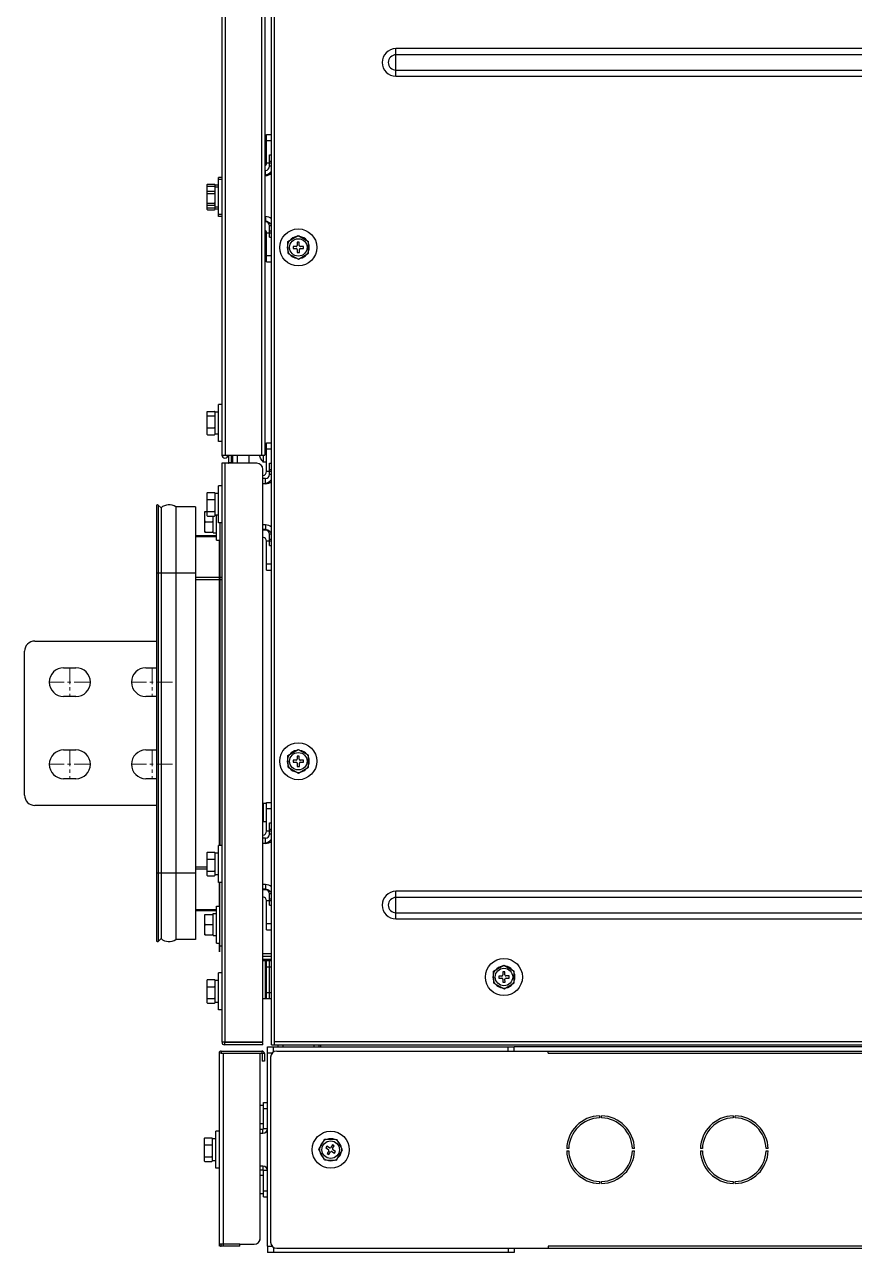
# Model space of a CAD drawing. Extents: x 59521 to 184406, y -1257 to 56672.
# Drawn here: x 79375 to 79779, y 18054 to 18652 of the extents above; entities that cross this region are included whole.
import ezdxf

# ---------------------------------------------------------------- set-up
doc = ezdxf.new("R2010")
doc.units = 0
doc.header["$MEASUREMENT"] = 0
doc.linetypes.add('CENTER', pattern=[50.8, 31.75, -6.35, 6.35, -6.35])
doc.layers.get('0').update_dxf_attribs({"linetype": 'CONTINUOUS'})
for name, color, linetype in [('2401-00238-M5_0', 7, 'CONTINUOUS'), ('2401-01144-S-M6-16HWM_0', 7, 'CONTINUOUS'), ('4209-B0008_0', 7, 'CONTINUOUS'), ('4212-KH001_041_0', 7, 'CONTINUOUS'), ('4212-KH010_041_0', 7, 'CONTINUOUS'), ('4212-L0877_0', 7, 'CONTINUOUS'), ('4215-12269_12_0', 7, 'CONTINUOUS'), ('4215-19365_1_0', 7, 'CONTINUOUS'), ('4215-19365_2_0', 7, 'CONTINUOUS'), ('4215-19366_0', 7, 'CONTINUOUS'), ('4215-19368_0', 7, 'CONTINUOUS'), ('4215-19371_3_0', 7, 'CONTINUOUS'), ('4215-19373_0', 7, 'CONTINUOUS'), ('4215-19391_1_0', 7, 'CONTINUOUS'), ('4215-19404_1_0', 7, 'CONTINUOUS'), ('4215-19404_3_0', 7, 'CONTINUOUS'), ('4215-19407_4_0', 7, 'CONTINUOUS'), ('4217-19514_0', 7, 'CONTINUOUS'), ('CORNER_FITTING-2_041_0', 7, 'CONTINUOUS')]:
    doc.layers.add(name, color=color, linetype=linetype)
doc.layers.add('3中心线', color=1, linetype='CENTER', lineweight=20)

# ---------------------------------------------------------------- blocks, each defined once
blk = doc.blocks.new('A$C2059127E')
at = {"layer": '2401-00238-M5_0', "color": 87, "linetype": 'Continuous'}
for p, q in [((371.75, 543.5), (371.05, 543.5)), ((371.75, 534.5), (371.05, 534.5)), ((371.75, 393.5), (371.05, 393.5)), ((369.3, 385.75), (369.24, 385.75)), ((370.24, 388), (370.24, 384.5)), ((371.75, 384.5), (370.24, 384.5)), ((371.75, 218.5), (370.24, 218.5)), ((370.24, 218.5), (370.24, 209.5)), ((371.75, 209.5), (370.24, 209.5)), ((370.25, 71.5), (368.75, 71.5)), ((370.25, 71.5), (368.75, 71.5)), ((370.25, 71.5), (368.75, 71.5)), ((370.25, 62.5), (368.75, 62.5)), ((370.25, 62.5), (368.75, 62.5)), ((370.25, 62.5), (368.75, 62.5)), ((370.25, 37.5), (368.75, 37.5)), ((370.25, 37.5), (368.75, 37.5)), ((370.25, 37.5), (368.75, 37.5)), ((370.25, 28.5), (368.75, 28.5)), ((370.25, 28.5), (368.75, 28.5)), ((370.25, 28.5), (368.75, 28.5))]:
    blk.add_line(p, q, dxfattribs=at)
for centre, radius, start, end in [((375.97, 390.24), 8.04, 212.16903, 213.93543), ((376.15, 390.4), 8.33, 213.91283, 214.14476), ((376.19, 390.38), 8.3, 213.70615, 213.92514), ((379.36, 210.05), 12.43, 137.16949, 138.5072), ((379.36, 217.95), 12.43, 221.4928, 222.83051)]:
    blk.add_arc(centre, radius, start, end, dxfattribs=at)
blk.add_open_spline([(369.16, 385.96), (368.77, 386.58), (368.47, 387.28), (368.34, 388)], degree=3, dxfattribs=at)
blk.add_open_spline([(369.26, 385.72), (369.33, 385.62), (369.63, 385.19), (369.97, 384.79), (370.24, 384.5)], degree=3, knots=[0, 0, 0, 0, 0.23668, 1, 1, 1, 1], dxfattribs=at)
at = {"layer": '2401-01144-S-M6-16HWM_0', "color": 87, "linetype": 'Continuous'}
for p, q in [((348.45, 505), (348.45, 523)), ((350.05, 523), (348.45, 523)), ((350.05, 522), (348.45, 522)), ((348.45, 504), (348.45, 522)), ((342.85, 508.53), (342.85, 519.47)), ((342.85, 507.53), (342.85, 518.47)), ((343.15, 519.74), (346.55, 519.74)), ((343.15, 518.74), (346.55, 518.74)), ((343.15, 516.31), (346.55, 516.31)), ((343.15, 515.31), (346.55, 515.31)), ((346.85, 508.53), (346.85, 519.47)), ((348.45, 519.35), (346.85, 519.35)), ((346.85, 507.53), (346.85, 518.47)), ((348.45, 518.35), (346.85, 518.35)), ((343.15, 510.57), (346.55, 510.57)), ((343.15, 509.57), (346.55, 509.57)), ((343.15, 508.26), (346.55, 508.26)), ((348.45, 508.65), (346.85, 508.65)), ((343.15, 507.26), (346.55, 507.26)), ((348.45, 507.65), (346.85, 507.65)), ((350.05, 505), (348.45, 505)), ((350.05, 504), (348.45, 504)), ((382.22, 491.84), (387.2, 494.77)), ((382.22, 491.84), (387.2, 494.77)), ((382.28, 486.07), (382.22, 491.84)), ((382.28, 486.07), (382.22, 491.84)), ((387.73, 491.5), (386.73, 491.5)), ((386.73, 491.5), (386.74, 490)), ((387.73, 491.5), (386.73, 491.5)), ((386.73, 491.5), (386.74, 490)), ((387.2, 494.77), (392.22, 491.93)), ((387.2, 494.77), (392.22, 491.93)), ((387.74, 490), (387.73, 491.5)), ((387.74, 490), (387.73, 491.5)), ((392.28, 486.16), (392.22, 491.93)), ((392.28, 486.16), (392.22, 491.93)), ((382.28, 486.07), (387.3, 483.23)), ((382.28, 486.07), (387.3, 483.23)), ((386.25, 489.49), (384.75, 489.48)), ((386.25, 489.49), (384.75, 489.48)), ((384.75, 489.48), (384.75, 488.48)), ((384.75, 489.48), (384.75, 488.48)), ((384.75, 488.48), (386.25, 488.49)), ((384.75, 488.48), (386.25, 488.49)), ((386.76, 488), (386.77, 486.5)), ((386.76, 488), (386.77, 486.5)), ((386.77, 486.5), (387.77, 486.5)), ((386.77, 486.5), (387.77, 486.5)), ((387.3, 483.23), (392.28, 486.16)), ((387.3, 483.23), (392.28, 486.16)), ((387.77, 486.5), (387.76, 488)), ((387.77, 486.5), (387.76, 488)), ((389.75, 489.52), (388.25, 489.51)), ((389.75, 489.52), (388.25, 489.51)), ((388.25, 488.51), (389.75, 488.52)), ((388.25, 488.51), (389.75, 488.52)), ((389.75, 488.52), (389.75, 489.52)), ((389.75, 488.52), (389.75, 489.52)), ((350.05, 412.5), (348.45, 412.5)), ((348.45, 394.5), (348.45, 412.5)), ((350.05, 412.5), (348.45, 412.5)), ((348.45, 394.5), (348.45, 412.5)), ((342.85, 398.03), (342.85, 408.97)), ((342.85, 398.03), (342.85, 408.97)), ((343.15, 409.23), (346.55, 409.23)), ((343.15, 409.23), (346.55, 409.23)), ((343.15, 406.99), (346.55, 406.99)), ((343.15, 406.99), (346.55, 406.99)), ((346.85, 398.03), (346.85, 408.97)), ((346.85, 398.03), (346.85, 408.97)), ((348.45, 408.85), (346.85, 408.85)), ((348.45, 408.85), (346.85, 408.85)), ((343.15, 401.26), (346.55, 401.26)), ((343.15, 401.26), (346.55, 401.26)), ((343.15, 397.77), (346.55, 397.77)), ((343.15, 397.77), (346.55, 397.77)), ((348.45, 398.15), (346.85, 398.15)), ((348.45, 398.15), (346.85, 398.15)), ((350.05, 394.5), (348.45, 394.5)), ((350.05, 394.5), (348.45, 394.5)), ((350.05, 373), (348.45, 373)), ((348.45, 355), (348.45, 373)), ((342.85, 358.53), (342.85, 369.47)), ((343.15, 369.74), (346.55, 369.74)), ((343.15, 366.31), (346.55, 366.31)), ((346.85, 358.53), (346.85, 369.47)), ((348.45, 369.35), (346.85, 369.35)), ((341.85, 360.5), (342.85, 360.5)), ((341.85, 350.5), (341.85, 360.5)), ((343.15, 360.57), (346.55, 360.57)), ((348.45, 358.65), (346.85, 358.65)), ((347.45, 346.5), (347.45, 358.65)), ((342.15, 355.5), (345.55, 355.5)), ((343.15, 358.26), (346.55, 358.26)), ((345.85, 350.15), (345.85, 358.26)), ((350.05, 355), (348.45, 355)), ((341.85, 350.5), (345.85, 350.5)), ((345.85, 350.15), (347.45, 350.15)), ((347.45, 346.5), (349.05, 346.5)), ((382.22, 241.84), (387.2, 244.77)), ((382.22, 241.84), (387.2, 244.77)), ((382.28, 236.07), (382.22, 241.84)), ((382.28, 236.07), (382.22, 241.84)), ((386.25, 239.49), (384.75, 239.48)), ((386.25, 239.49), (384.75, 239.48)), ((384.75, 239.48), (384.75, 238.48)), ((384.75, 239.48), (384.75, 238.48)), ((387.73, 241.5), (386.73, 241.5)), ((386.73, 241.5), (386.74, 240)), ((387.73, 241.5), (386.73, 241.5)), ((386.73, 241.5), (386.74, 240)), ((387.2, 244.77), (392.22, 241.93)), ((387.2, 244.77), (392.22, 241.93)), ((387.74, 240), (387.73, 241.5)), ((387.74, 240), (387.73, 241.5)), ((389.75, 239.52), (388.25, 239.51)), ((389.75, 239.52), (388.25, 239.51)), ((389.75, 238.52), (389.75, 239.52)), ((389.75, 238.52), (389.75, 239.52)), ((392.28, 236.16), (392.22, 241.93)), ((392.28, 236.16), (392.22, 241.93)), ((382.28, 236.07), (387.3, 233.23)), ((382.28, 236.07), (387.3, 233.23)), ((384.75, 238.48), (386.25, 238.49)), ((384.75, 238.48), (386.25, 238.49)), ((386.76, 238), (386.77, 236.5)), ((386.76, 238), (386.77, 236.5)), ((386.77, 236.5), (387.77, 236.5)), ((386.77, 236.5), (387.77, 236.5)), ((387.3, 233.23), (392.28, 236.16)), ((387.3, 233.23), (392.28, 236.16)), ((387.77, 236.5), (387.76, 238)), ((387.77, 236.5), (387.76, 238)), ((388.25, 238.51), (389.75, 238.52)), ((388.25, 238.51), (389.75, 238.52)), ((350.05, 198), (348.45, 198)), ((348.45, 180), (348.45, 198)), ((342.85, 183.53), (342.85, 194.47)), ((343.15, 194.74), (346.55, 194.74)), ((343.15, 191.31), (346.55, 191.31)), ((346.85, 183.53), (346.85, 194.47)), ((348.45, 194.35), (346.85, 194.35)), ((343.15, 185.57), (346.55, 185.57)), ((343.15, 183.26), (346.55, 183.26)), ((348.45, 183.65), (346.85, 183.65)), ((350.05, 180), (348.45, 180)), ((347.45, 168.5), (349.05, 168.5)), ((347.45, 150.5), (347.45, 168.5)), ((341.85, 164.5), (345.85, 164.5)), ((341.85, 154.5), (341.85, 164.5)), ((345.85, 164.85), (347.45, 164.85)), ((345.85, 154.15), (345.85, 164.85)), ((342.15, 159.5), (345.55, 159.5)), ((341.85, 154.5), (345.85, 154.5)), ((345.85, 154.15), (347.45, 154.15)), ((347.45, 150.5), (349.05, 150.5)), ((482.22, 136.84), (487.2, 139.77)), ((482.22, 136.84), (487.2, 139.77)), ((487.2, 139.77), (492.22, 136.93)), ((487.2, 139.77), (492.22, 136.93)), ((342.85, 121.53), (342.85, 132.47)), ((342.85, 121.53), (342.85, 132.47)), ((343.15, 132.74), (346.55, 132.74)), ((343.15, 132.74), (346.55, 132.74)), ((346.85, 121.53), (346.85, 132.47)), ((346.85, 121.53), (346.85, 132.47)), ((348.45, 132.35), (346.85, 132.35)), ((348.45, 132.35), (346.85, 132.35)), ((350.05, 136), (348.45, 136)), ((348.45, 118), (348.45, 136)), ((350.05, 136), (348.45, 136)), ((348.45, 118), (348.45, 136)), ((482.28, 131.07), (482.22, 136.84)), ((482.28, 131.07), (482.22, 136.84)), ((486.25, 134.49), (484.75, 134.48)), ((486.25, 134.49), (484.75, 134.48)), ((484.75, 134.48), (484.75, 133.48)), ((484.75, 134.48), (484.75, 133.48)), ((484.75, 133.48), (486.25, 133.49)), ((484.75, 133.48), (486.25, 133.49)), ((487.73, 136.5), (486.73, 136.5)), ((486.73, 136.5), (486.74, 135)), ((487.73, 136.5), (486.73, 136.5)), ((486.73, 136.5), (486.74, 135)), ((486.76, 133), (486.77, 131.5)), ((486.76, 133), (486.77, 131.5)), ((486.77, 131.5), (487.77, 131.5)), ((486.77, 131.5), (487.77, 131.5)), ((487.74, 135), (487.73, 136.5)), ((487.74, 135), (487.73, 136.5)), ((487.77, 131.5), (487.76, 133)), ((487.77, 131.5), (487.76, 133)), ((489.75, 134.52), (488.25, 134.51)), ((489.75, 134.52), (488.25, 134.51)), ((488.25, 133.51), (489.75, 133.52)), ((488.25, 133.51), (489.75, 133.52)), ((489.75, 133.52), (489.75, 134.52)), ((489.75, 133.52), (489.75, 134.52)), ((492.28, 131.16), (492.22, 136.93)), ((492.28, 131.16), (492.22, 136.93)), ((343.15, 129.31), (346.55, 129.31)), ((343.15, 129.31), (346.55, 129.31)), ((482.28, 131.07), (487.3, 128.23)), ((482.28, 131.07), (487.3, 128.23)), ((487.3, 128.23), (492.28, 131.16)), ((487.3, 128.23), (492.28, 131.16)), ((343.15, 123.57), (346.55, 123.57)), ((343.15, 123.57), (346.55, 123.57)), ((343.15, 121.26), (346.55, 121.26)), ((343.15, 121.26), (346.55, 121.26)), ((348.45, 121.65), (346.85, 121.65)), ((348.45, 121.65), (346.85, 121.65)), ((350.05, 118), (348.45, 118)), ((350.05, 118), (348.45, 118)), ((341.55, 44.53), (341.55, 55.47)), ((341.55, 44.53), (341.55, 55.47)), ((341.85, 55.74), (345.25, 55.74)), ((341.85, 55.74), (345.25, 55.74)), ((345.55, 44.53), (345.55, 55.47)), ((345.55, 44.53), (345.55, 55.47)), ((347.15, 55.35), (345.55, 55.35)), ((347.15, 55.35), (345.55, 55.35)), ((348.75, 59), (347.15, 59)), ((347.15, 41), (347.15, 59)), ((348.75, 59), (347.15, 59)), ((347.15, 41), (347.15, 59)), ((397.23, 50.1), (400.2, 55.05)), ((397.23, 50.1), (400.2, 55.05)), ((400.2, 55.05), (405.98, 54.95)), ((400.2, 55.05), (405.98, 54.95)), ((408.77, 49.9), (405.98, 54.95)), ((408.77, 49.9), (405.98, 54.95)), ((341.85, 52.31), (345.25, 52.31)), ((341.85, 52.31), (345.25, 52.31)), ((400.02, 45.05), (397.23, 50.1)), ((400.02, 45.05), (397.23, 50.1)), ((401.12, 51.72), (400.6, 50.86)), ((401.12, 51.72), (400.6, 50.86)), ((400.6, 50.86), (401.89, 50.09)), ((400.6, 50.86), (401.89, 50.09)), ((402.4, 50.94), (401.12, 51.72)), ((402.4, 50.94), (401.12, 51.72)), ((402.06, 49.4), (401.28, 48.12)), ((402.06, 49.4), (401.28, 48.12)), ((401.28, 48.12), (402.14, 47.6)), ((401.28, 48.12), (402.14, 47.6)), ((402.14, 47.6), (402.91, 48.89)), ((402.14, 47.6), (402.91, 48.89)), ((403.86, 52.4), (403.09, 51.11)), ((403.86, 52.4), (403.09, 51.11)), ((403.6, 49.06), (404.88, 48.28)), ((403.6, 49.06), (404.88, 48.28)), ((404.72, 51.88), (403.86, 52.4)), ((404.72, 51.88), (403.86, 52.4)), ((403.94, 50.6), (404.72, 51.88)), ((403.94, 50.6), (404.72, 51.88)), ((405.4, 49.14), (404.11, 49.91)), ((405.4, 49.14), (404.11, 49.91)), ((404.88, 48.28), (405.4, 49.14)), ((404.88, 48.28), (405.4, 49.14)), ((405.8, 44.95), (408.77, 49.9)), ((405.8, 44.95), (408.77, 49.9)), ((341.85, 46.57), (345.25, 46.57)), ((341.85, 46.57), (345.25, 46.57)), ((341.85, 44.26), (345.25, 44.26)), ((341.85, 44.26), (345.25, 44.26)), ((347.15, 44.65), (345.55, 44.65)), ((347.15, 44.65), (345.55, 44.65)), ((400.02, 45.05), (405.8, 44.95)), ((400.02, 45.05), (405.8, 44.95)), ((348.75, 41), (347.15, 41)), ((348.75, 41), (347.15, 41))]:
    blk.add_line(p, q, dxfattribs=at)
for centre, radius in [((387.25, 489), 9), ((387.25, 489), 9), ((387.25, 489), 4.25), ((387.25, 489), 4.25), ((387.25, 239), 9), ((387.25, 239), 9), ((387.25, 239), 4.25), ((387.25, 239), 4.25), ((487.25, 134), 9), ((487.25, 134), 9), ((487.25, 134), 4.25), ((487.25, 134), 4.25), ((403, 50), 9), ((403, 50), 9), ((403, 50), 4.25), ((403, 50), 4.25)]:
    blk.add_circle(centre, radius, dxfattribs=at)
for centre, radius, start, end in [((387.25, 489), 5.35, 159.66914, 201.34853), ((387.25, 489), 5.35, 159.66914, 201.34853), ((387.25, 489), 5.47, 144.51639, 156.50129), ((387.25, 489), 5.47, 144.51639, 156.50129), ((387.25, 489), 5.35, 99.66914, 141.34853), ((387.25, 489), 5.35, 99.66914, 141.34853), ((386.24, 489.99), 0.5, 270.50884, 0.50884), ((386.24, 489.99), 0.5, 270.50884, 0.50884), ((387.25, 489), 5.47, 84.51639, 96.50129), ((387.25, 489), 5.47, 84.51639, 96.50129), ((388.24, 490.01), 0.5, 180.50884, 270.50884), ((388.24, 490.01), 0.5, 180.50884, 270.50884), ((387.25, 489), 5.35, 39.66914, 81.34853), ((387.25, 489), 5.35, 39.66914, 81.34853), ((387.25, 489), 5.47, 24.51639, 36.50129), ((387.25, 489), 5.47, 24.51639, 36.50129), ((387.25, 489), 5.35, 339.66914, 21.34853), ((387.25, 489), 5.35, 339.66914, 21.34853), ((387.25, 489), 5.47, 204.51639, 216.50129), ((387.25, 489), 5.47, 204.51639, 216.50129), ((387.25, 489), 5.35, 219.66914, 261.34853), ((387.25, 489), 5.35, 219.66914, 261.34853), ((386.26, 487.99), 0.5, 0.50884, 90.50884), ((386.26, 487.99), 0.5, 0.50884, 90.50884), ((388.26, 488.01), 0.5, 90.50884, 180.50884), ((388.26, 488.01), 0.5, 90.50884, 180.50884), ((387.25, 489), 5.35, 279.66914, 321.34853), ((387.25, 489), 5.35, 279.66914, 321.34853), ((387.25, 489), 5.47, 324.51639, 336.50129), ((387.25, 489), 5.47, 324.51639, 336.50129), ((387.25, 489), 5.47, 264.51639, 276.50129), ((387.25, 489), 5.47, 264.51639, 276.50129), ((387.25, 239), 5.35, 159.66914, 201.34853), ((387.25, 239), 5.35, 159.66914, 201.34853), ((387.25, 239), 5.47, 144.51639, 156.50129), ((387.25, 239), 5.47, 144.51639, 156.50129), ((387.25, 239), 5.35, 99.66914, 141.34853), ((387.25, 239), 5.35, 99.66914, 141.34853), ((386.24, 239.99), 0.5, 270.50884, 0.50884), ((386.24, 239.99), 0.5, 270.50884, 0.50884), ((387.25, 239), 5.47, 84.51639, 96.50129), ((387.25, 239), 5.47, 84.51639, 96.50129), ((388.24, 240.01), 0.5, 180.50884, 270.50884), ((388.24, 240.01), 0.5, 180.50884, 270.50884), ((387.25, 239), 5.35, 39.66914, 81.34853), ((387.25, 239), 5.35, 39.66914, 81.34853), ((387.25, 239), 5.47, 24.51639, 36.50129), ((387.25, 239), 5.47, 24.51639, 36.50129), ((387.25, 239), 5.35, 339.66914, 21.34853), ((387.25, 239), 5.35, 339.66914, 21.34853), ((387.25, 239), 5.47, 204.51639, 216.50129), ((387.25, 239), 5.47, 204.51639, 216.50129), ((387.25, 239), 5.35, 219.66914, 261.34853), ((387.25, 239), 5.35, 219.66914, 261.34853), ((386.26, 237.99), 0.5, 0.50884, 90.50884), ((386.26, 237.99), 0.5, 0.50884, 90.50884), ((387.25, 239), 5.47, 264.51639, 276.50129), ((387.25, 239), 5.47, 264.51639, 276.50129), ((388.26, 238.01), 0.5, 90.50884, 180.50884), ((388.26, 238.01), 0.5, 90.50884, 180.50884), ((387.25, 239), 5.35, 279.66914, 321.34853), ((387.25, 239), 5.35, 279.66914, 321.34853), ((387.25, 239), 5.47, 324.51639, 336.50129), ((387.25, 239), 5.47, 324.51639, 336.50129), ((487.25, 134), 5.35, 99.66914, 141.34853), ((487.25, 134), 5.35, 99.66914, 141.34853), ((487.25, 134), 5.47, 84.51639, 96.50129), ((487.25, 134), 5.47, 84.51639, 96.50129), ((487.25, 134), 5.35, 39.66914, 81.34853), ((487.25, 134), 5.35, 39.66914, 81.34853), ((487.25, 134), 5.35, 159.66914, 201.34853), ((487.25, 134), 5.35, 159.66914, 201.34853), ((487.25, 134), 5.47, 144.51639, 156.50129), ((487.25, 134), 5.47, 144.51639, 156.50129), ((487.25, 134), 5.47, 204.51639, 216.50129), ((487.25, 134), 5.47, 204.51639, 216.50129), ((486.24, 134.99), 0.5, 270.50884, 0.50884), ((486.24, 134.99), 0.5, 270.50884, 0.50884), ((486.26, 132.99), 0.5, 0.50884, 90.50884), ((486.26, 132.99), 0.5, 0.50884, 90.50884), ((488.24, 135.01), 0.5, 180.50884, 270.50884), ((488.24, 135.01), 0.5, 180.50884, 270.50884), ((488.26, 133.01), 0.5, 90.50884, 180.50884), ((488.26, 133.01), 0.5, 90.50884, 180.50884), ((487.25, 134), 5.47, 24.51639, 36.50129), ((487.25, 134), 5.47, 24.51639, 36.50129), ((487.25, 134), 5.47, 324.51639, 336.50129), ((487.25, 134), 5.47, 324.51639, 336.50129), ((487.25, 134), 5.35, 339.66914, 21.34853), ((487.25, 134), 5.35, 339.66914, 21.34853), ((487.25, 134), 5.35, 219.66914, 261.34853), ((487.25, 134), 5.35, 219.66914, 261.34853), ((487.25, 134), 5.47, 264.51639, 276.50129), ((487.25, 134), 5.47, 264.51639, 276.50129), ((487.25, 134), 5.35, 279.66914, 321.34853), ((487.25, 134), 5.35, 279.66914, 321.34853), ((403, 50), 5.35, 128.14227, 169.82165), ((403, 50), 5.35, 128.14227, 169.82165), ((403, 50), 5.47, 112.98951, 124.97441), ((403, 50), 5.47, 112.98951, 124.97441), ((403, 50), 5.35, 68.14227, 109.82165), ((403, 50), 5.35, 68.14227, 109.82165), ((403, 50), 5.47, 52.98951, 64.97441), ((403, 50), 5.47, 52.98951, 64.97441), ((403, 50), 5.35, 8.14227, 49.82165), ((403, 50), 5.35, 8.14227, 49.82165), ((403, 50), 5.47, 172.98951, 184.97441), ((403, 50), 5.47, 172.98951, 184.97441), ((403, 50), 5.35, 188.14227, 229.82165), ((403, 50), 5.35, 188.14227, 229.82165), ((401.63, 49.66), 0.5, 328.98196, 58.98196), ((401.63, 49.66), 0.5, 328.98196, 58.98196), ((402.66, 51.37), 0.5, 238.98196, 328.98196), ((402.66, 51.37), 0.5, 238.98196, 328.98196), ((403.34, 48.63), 0.5, 58.98196, 148.98196), ((403.34, 48.63), 0.5, 58.98196, 148.98196), ((404.37, 50.34), 0.5, 148.98196, 238.98196), ((404.37, 50.34), 0.5, 148.98196, 238.98196), ((403, 50), 5.35, 308.14227, 349.82165), ((403, 50), 5.35, 308.14227, 349.82165), ((403, 50), 5.47, 352.98951, 4.97441), ((403, 50), 5.47, 352.98951, 4.97441), ((403, 50), 5.47, 232.98951, 244.97441), ((403, 50), 5.47, 232.98951, 244.97441), ((403, 50), 5.35, 248.14227, 289.82165), ((403, 50), 5.35, 248.14227, 289.82165), ((403, 50), 5.47, 292.98951, 304.97441), ((403, 50), 5.47, 292.98951, 304.97441)]:
    blk.add_arc(centre, radius, start, end, dxfattribs=at)
for points in [[(343.15, 519.74), (343.05, 519.65), (342.94, 519.57), (342.85, 519.47)], [(342.85, 519.35), (342.94, 519.48), (343.04, 519.61), (343.15, 519.74)], [(343.15, 518.74), (343.05, 518.65), (342.94, 518.57), (342.85, 518.47)], [(342.85, 518.35), (342.94, 518.48), (343.04, 518.61), (343.15, 518.74)], [(343.15, 516.31), (343.04, 516.44), (342.94, 516.57), (342.85, 516.7)], [(342.85, 515.65), (342.94, 515.88), (343.04, 516.1), (343.15, 516.31)], [(343.15, 515.31), (343.04, 515.44), (342.94, 515.57), (342.85, 515.7)], [(342.85, 514.65), (342.94, 514.88), (343.04, 515.1), (343.15, 515.31)], [(346.55, 519.74), (346.65, 519.65), (346.75, 519.57), (346.85, 519.47)], [(346.85, 519.35), (346.76, 519.48), (346.66, 519.61), (346.55, 519.74)], [(346.55, 518.74), (346.65, 518.65), (346.75, 518.57), (346.85, 518.47)], [(346.85, 518.35), (346.76, 518.48), (346.66, 518.61), (346.55, 518.74)], [(346.55, 516.31), (346.66, 516.44), (346.76, 516.57), (346.85, 516.7)], [(346.85, 515.65), (346.76, 515.88), (346.66, 516.1), (346.55, 516.31)], [(346.55, 515.31), (346.66, 515.44), (346.76, 515.57), (346.85, 515.7)], [(346.85, 514.65), (346.76, 514.88), (346.66, 515.1), (346.55, 515.31)], [(343.15, 510.57), (343.04, 510.79), (342.94, 511.01), (342.85, 511.23)], [(342.85, 510.31), (342.94, 510.4), (343.05, 510.49), (343.15, 510.57)], [(343.15, 509.57), (343.04, 509.79), (342.94, 510.01), (342.85, 510.23)], [(342.85, 509.31), (342.94, 509.4), (343.05, 509.49), (343.15, 509.57)], [(343.15, 508.26), (343.05, 508.35), (342.94, 508.43), (342.85, 508.53)], [(346.55, 510.57), (346.66, 510.79), (346.76, 511.01), (346.85, 511.23)], [(346.85, 510.31), (346.75, 510.4), (346.65, 510.49), (346.55, 510.57)], [(346.55, 509.57), (346.66, 509.79), (346.76, 510.01), (346.85, 510.23)], [(346.85, 509.31), (346.75, 509.4), (346.65, 509.49), (346.55, 509.57)], [(346.55, 508.26), (346.65, 508.35), (346.75, 508.43), (346.85, 508.53)], [(343.15, 507.26), (343.05, 507.35), (342.94, 507.43), (342.85, 507.53)], [(346.55, 507.26), (346.65, 507.35), (346.75, 507.43), (346.85, 507.53)], [(342.85, 408.97), (342.95, 409.06), (343.05, 409.15), (343.15, 409.23)], [(342.85, 408.97), (342.95, 409.06), (343.05, 409.15), (343.15, 409.23)], [(343.15, 406.99), (343.05, 407.07), (342.95, 407.16), (342.85, 407.25)], [(343.15, 406.99), (343.05, 407.07), (342.95, 407.16), (342.85, 407.25)], [(342.85, 406.34), (342.94, 406.56), (343.04, 406.78), (343.15, 406.99)], [(342.85, 406.34), (342.94, 406.56), (343.04, 406.78), (343.15, 406.99)], [(346.85, 408.97), (346.75, 409.06), (346.65, 409.15), (346.55, 409.23)], [(346.85, 408.97), (346.75, 409.06), (346.65, 409.15), (346.55, 409.23)], [(346.55, 406.99), (346.65, 407.07), (346.75, 407.16), (346.85, 407.25)], [(346.55, 406.99), (346.65, 407.07), (346.75, 407.16), (346.85, 407.25)], [(346.85, 406.34), (346.76, 406.56), (346.66, 406.78), (346.55, 406.99)], [(346.85, 406.34), (346.76, 406.56), (346.66, 406.78), (346.55, 406.99)], [(343.15, 401.26), (343.04, 401.48), (342.94, 401.7), (342.85, 401.92)], [(343.15, 401.26), (343.04, 401.48), (342.94, 401.7), (342.85, 401.92)], [(342.85, 400.87), (342.94, 401), (343.04, 401.14), (343.15, 401.26)], [(342.85, 400.87), (342.94, 401), (343.04, 401.14), (343.15, 401.26)], [(346.55, 401.26), (346.66, 401.48), (346.76, 401.7), (346.85, 401.92)], [(346.55, 401.26), (346.66, 401.48), (346.76, 401.7), (346.85, 401.92)], [(346.85, 400.87), (346.76, 401), (346.66, 401.14), (346.55, 401.26)], [(346.85, 400.87), (346.76, 401), (346.66, 401.14), (346.55, 401.26)], [(343.15, 397.77), (343.04, 397.9), (342.94, 398.03), (342.85, 398.17)], [(343.15, 397.77), (343.04, 397.9), (342.94, 398.03), (342.85, 398.17)], [(342.85, 398.03), (342.95, 397.94), (343.05, 397.85), (343.15, 397.77)], [(342.85, 398.03), (342.95, 397.94), (343.05, 397.85), (343.15, 397.77)], [(346.55, 397.77), (346.66, 397.9), (346.76, 398.03), (346.85, 398.17)], [(346.55, 397.77), (346.66, 397.9), (346.76, 398.03), (346.85, 398.17)], [(346.85, 398.03), (346.75, 397.94), (346.65, 397.85), (346.55, 397.77)], [(346.85, 398.03), (346.75, 397.94), (346.65, 397.85), (346.55, 397.77)], [(343.15, 369.74), (343.05, 369.65), (342.94, 369.57), (342.85, 369.47)], [(342.85, 369.35), (342.94, 369.48), (343.04, 369.61), (343.15, 369.74)], [(343.15, 366.31), (343.04, 366.44), (342.94, 366.57), (342.85, 366.7)], [(342.85, 365.65), (342.94, 365.88), (343.04, 366.1), (343.15, 366.31)], [(346.55, 369.74), (346.65, 369.65), (346.75, 369.57), (346.85, 369.47)], [(346.85, 369.35), (346.76, 369.48), (346.66, 369.61), (346.55, 369.74)], [(346.55, 366.31), (346.66, 366.44), (346.76, 366.57), (346.85, 366.7)], [(346.85, 365.65), (346.76, 365.88), (346.66, 366.1), (346.55, 366.31)], [(341.85, 359.93), (341.94, 360.12), (342.04, 360.31), (342.15, 360.5)], [(343.15, 360.57), (343.04, 360.79), (342.94, 361.01), (342.85, 361.23)], [(342.85, 360.31), (342.94, 360.4), (343.05, 360.49), (343.15, 360.57)], [(343.15, 358.26), (343.05, 358.35), (342.94, 358.43), (342.85, 358.53)], [(346.55, 360.57), (346.66, 360.79), (346.76, 361.01), (346.85, 361.23)], [(346.85, 360.31), (346.75, 360.4), (346.65, 360.49), (346.55, 360.57)], [(346.55, 358.26), (346.65, 358.35), (346.75, 358.43), (346.85, 358.53)], [(342.15, 355.5), (342.04, 355.69), (341.94, 355.88), (341.85, 356.07)], [(341.85, 354.93), (341.94, 355.12), (342.04, 355.31), (342.15, 355.5)], [(345.55, 355.5), (345.66, 355.69), (345.76, 355.88), (345.85, 356.07)], [(345.85, 354.93), (345.76, 355.12), (345.66, 355.31), (345.55, 355.5)], [(342.15, 350.5), (342.04, 350.69), (341.94, 350.88), (341.85, 351.07)], [(345.55, 350.5), (345.66, 350.69), (345.76, 350.88), (345.85, 351.07)], [(343.15, 194.74), (343.05, 194.65), (342.94, 194.57), (342.85, 194.47)], [(342.85, 194.35), (342.94, 194.48), (343.04, 194.61), (343.15, 194.74)], [(343.15, 191.31), (343.04, 191.44), (342.94, 191.57), (342.85, 191.7)], [(342.85, 190.65), (342.94, 190.88), (343.04, 191.1), (343.15, 191.31)], [(346.55, 194.74), (346.65, 194.65), (346.75, 194.57), (346.85, 194.47)], [(346.85, 194.35), (346.76, 194.48), (346.66, 194.61), (346.55, 194.74)], [(346.55, 191.31), (346.66, 191.44), (346.76, 191.57), (346.85, 191.7)], [(346.85, 190.65), (346.76, 190.88), (346.66, 191.1), (346.55, 191.31)], [(343.15, 185.57), (343.04, 185.79), (342.94, 186.01), (342.85, 186.23)], [(342.85, 185.31), (342.94, 185.4), (343.05, 185.49), (343.15, 185.57)], [(346.55, 185.57), (346.66, 185.79), (346.76, 186.01), (346.85, 186.23)], [(346.85, 185.31), (346.75, 185.4), (346.65, 185.49), (346.55, 185.57)], [(343.15, 183.26), (343.05, 183.35), (342.94, 183.43), (342.85, 183.53)], [(346.55, 183.26), (346.65, 183.35), (346.75, 183.43), (346.85, 183.53)], [(341.85, 163.93), (341.94, 164.12), (342.04, 164.31), (342.15, 164.5)], [(345.85, 163.93), (345.76, 164.12), (345.66, 164.31), (345.55, 164.5)], [(342.15, 159.5), (342.04, 159.69), (341.94, 159.88), (341.85, 160.07)], [(341.85, 158.93), (341.94, 159.12), (342.04, 159.31), (342.15, 159.5)], [(345.55, 159.5), (345.66, 159.69), (345.76, 159.88), (345.85, 160.07)], [(345.85, 158.93), (345.76, 159.12), (345.66, 159.31), (345.55, 159.5)], [(342.15, 154.5), (342.04, 154.69), (341.94, 154.88), (341.85, 155.07)], [(345.55, 154.5), (345.66, 154.69), (345.76, 154.88), (345.85, 155.07)], [(343.15, 132.74), (343.05, 132.65), (342.94, 132.57), (342.85, 132.47)], [(342.85, 132.35), (342.94, 132.48), (343.04, 132.61), (343.15, 132.74)], [(343.15, 132.74), (343.05, 132.65), (342.94, 132.57), (342.85, 132.47)], [(342.85, 132.35), (342.94, 132.48), (343.04, 132.61), (343.15, 132.74)], [(346.55, 132.74), (346.65, 132.65), (346.75, 132.57), (346.85, 132.47)], [(346.85, 132.35), (346.76, 132.48), (346.66, 132.61), (346.55, 132.74)], [(346.55, 132.74), (346.65, 132.65), (346.75, 132.57), (346.85, 132.47)], [(346.85, 132.35), (346.76, 132.48), (346.66, 132.61), (346.55, 132.74)], [(343.15, 129.31), (343.04, 129.44), (342.94, 129.57), (342.85, 129.7)], [(343.15, 129.31), (343.04, 129.44), (342.94, 129.57), (342.85, 129.7)], [(342.85, 128.65), (342.94, 128.88), (343.04, 129.1), (343.15, 129.31)], [(342.85, 128.65), (342.94, 128.88), (343.04, 129.1), (343.15, 129.31)], [(346.55, 129.31), (346.66, 129.44), (346.76, 129.57), (346.85, 129.7)], [(346.55, 129.31), (346.66, 129.44), (346.76, 129.57), (346.85, 129.7)], [(346.85, 128.65), (346.76, 128.88), (346.66, 129.1), (346.55, 129.31)], [(346.85, 128.65), (346.76, 128.88), (346.66, 129.1), (346.55, 129.31)], [(343.15, 123.57), (343.04, 123.79), (342.94, 124.01), (342.85, 124.23)], [(343.15, 123.57), (343.04, 123.79), (342.94, 124.01), (342.85, 124.23)], [(342.85, 123.31), (342.94, 123.4), (343.05, 123.49), (343.15, 123.57)], [(342.85, 123.31), (342.94, 123.4), (343.05, 123.49), (343.15, 123.57)], [(343.15, 121.26), (343.05, 121.35), (342.94, 121.43), (342.85, 121.53)], [(343.15, 121.26), (343.05, 121.35), (342.94, 121.43), (342.85, 121.53)], [(346.55, 123.57), (346.66, 123.79), (346.76, 124.01), (346.85, 124.23)], [(346.55, 123.57), (346.66, 123.79), (346.76, 124.01), (346.85, 124.23)], [(346.85, 123.31), (346.75, 123.4), (346.65, 123.49), (346.55, 123.57)], [(346.85, 123.31), (346.75, 123.4), (346.65, 123.49), (346.55, 123.57)], [(346.55, 121.26), (346.65, 121.35), (346.75, 121.43), (346.85, 121.53)], [(346.55, 121.26), (346.65, 121.35), (346.75, 121.43), (346.85, 121.53)], [(341.85, 55.74), (341.75, 55.65), (341.64, 55.57), (341.55, 55.47)], [(341.55, 55.35), (341.64, 55.48), (341.74, 55.61), (341.85, 55.74)], [(341.85, 55.74), (341.75, 55.65), (341.64, 55.57), (341.55, 55.47)], [(341.55, 55.35), (341.64, 55.48), (341.74, 55.61), (341.85, 55.74)], [(345.25, 55.74), (345.35, 55.65), (345.45, 55.57), (345.55, 55.47)], [(345.55, 55.35), (345.46, 55.48), (345.36, 55.61), (345.25, 55.74)], [(345.25, 55.74), (345.35, 55.65), (345.45, 55.57), (345.55, 55.47)], [(345.55, 55.35), (345.46, 55.48), (345.36, 55.61), (345.25, 55.74)], [(341.85, 52.31), (341.74, 52.44), (341.64, 52.57), (341.55, 52.7)], [(341.85, 52.31), (341.74, 52.44), (341.64, 52.57), (341.55, 52.7)], [(341.55, 51.65), (341.64, 51.88), (341.74, 52.1), (341.85, 52.31)], [(341.55, 51.65), (341.64, 51.88), (341.74, 52.1), (341.85, 52.31)], [(345.25, 52.31), (345.36, 52.44), (345.46, 52.57), (345.55, 52.7)], [(345.25, 52.31), (345.36, 52.44), (345.46, 52.57), (345.55, 52.7)], [(345.55, 51.65), (345.46, 51.88), (345.36, 52.1), (345.25, 52.31)], [(345.55, 51.65), (345.46, 51.88), (345.36, 52.1), (345.25, 52.31)], [(341.85, 46.57), (341.74, 46.79), (341.64, 47.01), (341.55, 47.23)], [(341.85, 46.57), (341.74, 46.79), (341.64, 47.01), (341.55, 47.23)], [(341.55, 46.31), (341.64, 46.4), (341.75, 46.49), (341.85, 46.57)], [(341.55, 46.31), (341.64, 46.4), (341.75, 46.49), (341.85, 46.57)], [(341.85, 44.26), (341.75, 44.35), (341.64, 44.43), (341.55, 44.53)], [(341.85, 44.26), (341.75, 44.35), (341.64, 44.43), (341.55, 44.53)], [(345.25, 46.57), (345.36, 46.79), (345.46, 47.01), (345.55, 47.23)], [(345.25, 46.57), (345.36, 46.79), (345.46, 47.01), (345.55, 47.23)], [(345.55, 46.31), (345.45, 46.4), (345.35, 46.49), (345.25, 46.57)], [(345.55, 46.31), (345.45, 46.4), (345.35, 46.49), (345.25, 46.57)], [(345.25, 44.26), (345.35, 44.35), (345.45, 44.43), (345.55, 44.53)], [(345.25, 44.26), (345.35, 44.35), (345.45, 44.43), (345.55, 44.53)]]:
    blk.add_open_spline(points, degree=3, dxfattribs=at)
at = {"layer": '3中心线', "color": 87, "ltscale": 0.25}
for p, q in [((276.13, 284.5), (276.13, 270.5)), ((316.13, 284.5), (316.13, 270.5)), ((286.13, 277.5), (266.13, 277.5)), ((326.13, 277.5), (306.13, 277.5)), ((276.13, 244.5), (276.13, 230.5)), ((316.13, 244.5), (316.13, 230.5)), ((286.13, 237.5), (266.13, 237.5)), ((326.13, 237.5), (306.13, 237.5))]:
    blk.add_line(p, q, dxfattribs=at)
at = {"layer": '4209-B0008_0', "color": 87, "linetype": 'Continuous'}
for p, q in [((318.25, 363.28), (318.25, 151.72)), ((320.48, 362.3), (319.1, 363.64)), ((319.1, 363.64), (319.1, 151.36)), ((320.48, 362.3), (320.48, 152.7)), ((337.25, 362.78), (327.75, 362.78)), ((327.75, 362.78), (327.75, 152.22)), ((337.25, 362.78), (337.25, 152.22)), ((337.25, 330.5), (318.25, 330.5)), ((337.25, 184.5), (318.25, 184.5)), ((320.48, 152.7), (319.1, 151.36)), ((337.25, 152.22), (327.75, 152.22))]:
    blk.add_line(p, q, dxfattribs=at)
for centre, radius, start, end in [((318.75, 363.28), 0.5, 45.93328, 180), ((324.43, 357.78), 6, 56.45662, 131.15309), ((318.75, 151.72), 0.5, 180, 314.06672), ((324.43, 157.22), 6, 228.84691, 303.54338)]:
    blk.add_arc(centre, radius, start, end, dxfattribs=at)
at = {"layer": '4212-KH001_041_0', "color": 87, "linetype": 'Continuous'}
for p, q in [((374.25, 144), (370.05, 144)), ((374.25, 144), (370.05, 144)), ((374.25, 142.5), (370.05, 142.5)), ((374.25, 142.5), (370.05, 142.5))]:
    blk.add_line(p, q, dxfattribs=at)
at = {"layer": '4212-KH010_041_0', "color": 87, "linetype": 'Continuous'}
for p, q in [((355.25, 388), (355.25, 384)), ((355.25, 388), (355.25, 384)), ((357.5, 388), (357.5, 384)), ((357.5, 388), (357.5, 384)), ((363.25, 388), (363.25, 384)), ((363.25, 388), (363.25, 384)), ((370.05, 145.5), (374.25, 145.5)), ((370.05, 145.5), (374.25, 145.5))]:
    blk.add_line(p, q, dxfattribs=at)
at = {"layer": '4212-L0877_0', "color": 87, "linetype": 'Continuous'}
for p, q in [((398.25, 100), (398.25, 101)), ((398.25, 100), (398.25, 101)), ((944.75, 100), (492.25, 100)), ((944.75, 100), (492.25, 100))]:
    blk.add_line(p, q, dxfattribs=at)
at = {"layer": '4215-12269_12_0', "color": 87, "linetype": 'Continuous'}
for p, q in [((371.75, 544), (374.25, 544)), ((371.75, 530), (371.75, 544)), ((371.75, 541), (374.25, 541)), ((373.25, 528.5), (373.25, 534)), ((373.25, 534), (374.25, 534)), ((371.25, 526.5), (371.05, 526.5)), ((371.25, 524), (371.25, 526.5)), ((374.25, 530), (371.75, 530)), ((373.25, 531), (374.25, 531)), ((374.25, 528.5), (373.25, 528.5)), ((371.25, 524), (371.05, 524)), ((371.25, 504), (371.05, 504)), ((371.25, 504), (371.25, 501.5)), ((371.25, 501.5), (371.05, 501.5)), ((374.25, 496), (371.75, 496)), ((371.75, 482), (371.75, 496)), ((374.25, 499.5), (373.25, 499.5)), ((373.25, 494), (373.25, 499.5)), ((373.25, 497), (374.25, 497)), ((373.25, 494), (374.25, 494)), ((371.75, 485), (374.25, 485)), ((371.75, 482), (374.25, 482)), ((371.75, 394), (374.25, 394)), ((371.75, 380), (371.75, 394)), ((371.75, 391), (374.25, 391)), ((373.25, 384), (374.25, 384)), ((373.25, 378.5), (373.25, 384)), ((371.25, 376.5), (370.05, 376.5)), ((371.25, 374), (371.25, 376.5)), ((374.25, 380), (371.75, 380)), ((373.25, 381), (374.25, 381)), ((374.25, 378.5), (373.25, 378.5)), ((371.25, 374), (370.05, 374)), ((371.25, 354), (370.05, 354)), ((371.25, 354), (371.25, 351.5)), ((371.25, 351.5), (370.05, 351.5)), ((374.25, 349.5), (373.25, 349.5)), ((373.25, 344), (373.25, 349.5)), ((373.25, 347), (374.25, 347)), ((374.25, 346), (371.75, 346)), ((371.75, 332), (371.75, 346)), ((373.25, 344), (374.25, 344)), ((371.75, 335), (374.25, 335)), ((371.75, 332), (374.25, 332)), ((371.75, 219), (374.25, 219)), ((371.75, 205), (371.75, 219)), ((371.75, 216), (374.25, 216)), ((374.25, 205), (371.75, 205)), ((373.25, 209), (374.25, 209)), ((373.25, 203.5), (373.25, 209)), ((373.25, 206), (374.25, 206)), ((374.25, 203.5), (373.25, 203.5)), ((371.25, 201.5), (370.05, 201.5)), ((371.25, 199), (370.05, 199)), ((371.25, 199), (371.25, 201.5)), ((371.25, 179), (370.05, 179)), ((371.25, 176.5), (370.05, 176.5)), ((371.25, 179), (371.25, 176.5)), ((374.25, 174.5), (373.25, 174.5)), ((373.25, 169), (373.25, 174.5)), ((374.25, 171), (371.75, 171)), ((371.75, 157), (371.75, 171)), ((373.25, 172), (374.25, 172)), ((373.25, 169), (374.25, 169)), ((371.75, 160), (374.25, 160)), ((371.75, 157), (374.25, 157)), ((370.05, 142), (374.25, 142)), ((370.05, 142), (374.25, 142)), ((371.25, 123.5), (371.25, 142)), ((371.75, 123.5), (371.75, 142)), ((371.75, 139), (374.25, 139)), ((373.25, 123.5), (373.25, 142)), ((373.25, 139), (374.25, 139)), ((371.75, 126.5), (374.25, 126.5)), ((373.25, 126.5), (374.25, 126.5)), ((370.05, 123.5), (374.25, 123.5)), ((370.05, 123.5), (374.25, 123.5))]:
    blk.add_line(p, q, dxfattribs=at)
for centre, radius, start, end in [((369.75, 530), 2, 310.87938, 0), ((369.75, 530), 6, 282.58409, 319.03299), ((371.25, 528.5), 2, 270, 0), ((371.25, 528.5), 4.5, 270, 312.08753), ((369.75, 496), 6, 40.96701, 77.41591), ((371.25, 499.5), 4.5, 47.91247, 90), ((369.75, 496), 2, 0, 49.12062), ((371.25, 499.5), 2, 0, 90), ((369.75, 380), 2, 278.75223, 0), ((371.25, 378.5), 2, 270, 0), ((369.75, 380), 6, 272.94523, 319.03299), ((371.25, 378.5), 4.5, 270, 312.08753), ((371.25, 349.5), 4.5, 47.91247, 90), ((369.75, 346), 2, 0, 81.24777), ((369.75, 346), 6, 40.96701, 87.05477), ((371.25, 349.5), 2, 0, 90), ((369.75, 205), 2, 278.75223, 0), ((371.25, 203.5), 2, 270, 0), ((369.75, 205), 6, 272.94523, 319.03299), ((371.25, 203.5), 4.5, 270, 312.08753), ((369.75, 171), 6, 40.96701, 87.05477), ((371.25, 174.5), 4.5, 47.91247, 90), ((371.25, 174.5), 2, 0, 90), ((369.75, 171), 2, 0, 81.24777)]:
    blk.add_arc(centre, radius, start, end, dxfattribs=at)
at = {"layer": '4215-19365_1_0', "color": 87, "linetype": 'Continuous'}
for p, q in [((367.05, 384), (350.05, 384)), ((350.05, 384), (350.05, 102.4)), ((367.05, 384), (350.05, 384)), ((350.05, 384), (350.05, 102.4)), ((351.45, 384), (351.45, 102.4)), ((351.45, 384), (351.45, 102.4)), ((353.35, 388), (353.35, 384.2)), ((353.35, 388), (353.35, 384.2)), ((354.55, 384.2), (353.35, 384.2)), ((354.55, 384.2), (353.35, 384.2)), ((354.55, 388), (354.55, 384.2)), ((354.55, 388), (354.55, 384.2)), ((370.05, 102.4), (370.05, 381)), ((370.05, 102.4), (370.05, 381)), ((347.45, 348.7), (337.25, 348.7)), ((337.25, 327.5), (350.05, 327.5)), ((342.85, 187.5), (337.25, 187.5)), ((337.25, 166.3), (347.45, 166.3)), ((350.05, 102.4), (370.05, 102.4)), ((350.05, 102.4), (370.05, 102.4)), ((370.05, 102.2), (351.45, 102.2)), ((351.45, 101), (351.45, 102.2)), ((370.05, 102.2), (351.45, 102.2)), ((351.45, 101), (351.45, 102.2)), ((370.05, 101), (370.05, 102.2)), ((370.05, 101), (370.05, 102.2)), ((370.05, 101), (351.45, 101)), ((370.05, 101), (351.45, 101))]:
    blk.add_line(p, q, dxfattribs=at)
for centre, radius, start, end in [((353.15, 384.2), 0.2, 270, 0), ((353.15, 384.2), 0.2, 270, 0), ((353.15, 384.2), 1.4, 351.74414, 0), ((353.15, 384.2), 1.4, 351.74414, 0), ((367.05, 381), 3, 0, 90), ((367.05, 381), 3, 0, 90), ((351.45, 102.4), 1.4, 180, 270), ((351.45, 102.4), 1.4, 180, 270), ((351.45, 102.4), 0.2, 180, 270), ((351.45, 102.4), 0.2, 180, 270)]:
    blk.add_arc(centre, radius, start, end, dxfattribs=at)
at = {"layer": '4215-19365_2_0', "color": 87, "linetype": 'Continuous'}
for p, q in [((337.25, 348.35), (347.45, 348.35)), ((349.85, 328.35), (337.25, 328.35)), ((337.25, 186.65), (342.85, 186.65)), ((347.45, 166.65), (337.25, 166.65))]:
    blk.add_line(p, q, dxfattribs=at)
at = {"layer": '4215-19366_0', "color": 87, "linetype": 'Continuous'}
for p, q in [((376.75, 98), (937.25, 98)), ((376.75, 98), (937.25, 98)), ((508.75, 97), (508.75, 98)), ((508.75, 97), (508.75, 98)), ((508.75, 97), (937.25, 97)), ((508.75, 97), (937.25, 97)), ((373.75, 95), (373.75, 5)), ((373.75, 95), (373.75, 5)), ((533.75, 66.49), (533.75, 65.49)), ((533.75, 66.49), (533.75, 65.49)), ((534.75, 65.49), (534.75, 66.49)), ((534.75, 65.49), (534.75, 66.49)), ((598.75, 66.49), (598.75, 65.49)), ((598.75, 66.49), (598.75, 65.49)), ((599.75, 65.49), (599.75, 66.49)), ((599.75, 65.49), (599.75, 66.49)), ((518.76, 50.5), (517.76, 50.5)), ((518.76, 50.5), (517.76, 50.5)), ((517.76, 49.5), (518.76, 49.5)), ((517.76, 49.5), (518.76, 49.5)), ((550.74, 50.5), (549.74, 50.5)), ((550.74, 50.5), (549.74, 50.5)), ((549.74, 49.5), (550.74, 49.5)), ((549.74, 49.5), (550.74, 49.5)), ((583.76, 50.5), (582.76, 50.5)), ((583.76, 50.5), (582.76, 50.5)), ((582.76, 49.5), (583.76, 49.5)), ((582.76, 49.5), (583.76, 49.5)), ((615.74, 50.5), (614.74, 50.5)), ((615.74, 50.5), (614.74, 50.5)), ((614.74, 49.5), (615.74, 49.5)), ((614.74, 49.5), (615.74, 49.5)), ((533.75, 34.51), (533.75, 33.51)), ((533.75, 34.51), (533.75, 33.51)), ((534.75, 33.51), (534.75, 34.51)), ((534.75, 33.51), (534.75, 34.51)), ((598.75, 34.51), (598.75, 33.51)), ((598.75, 34.51), (598.75, 33.51)), ((599.75, 33.51), (599.75, 34.51)), ((599.75, 33.51), (599.75, 34.51)), ((376.75, 2), (937.25, 2)), ((376.75, 2), (937.25, 2)), ((937.25, 3), (508.75, 3)), ((508.75, 3), (508.75, 2)), ((937.25, 3), (508.75, 3)), ((508.75, 3), (508.75, 2))]:
    blk.add_line(p, q, dxfattribs=at)
for centre, radius, start, end in [((376.75, 95), 3, 90, 180), ((376.75, 95), 3, 90, 180), ((534.25, 50), 16.5, 91.7365, 178.2635), ((534.25, 50), 16.5, 91.7365, 178.2635), ((534.25, 50), 16.5, 1.7365, 88.2635), ((534.25, 50), 16.5, 1.7365, 88.2635), ((599.25, 50), 16.5, 91.7365, 178.2635), ((599.25, 50), 16.5, 91.7365, 178.2635), ((599.25, 50), 16.5, 1.7365, 88.2635), ((599.25, 50), 16.5, 1.7365, 88.2635), ((534.25, 50), 15.5, 91.84857, 178.15143), ((534.25, 50), 15.5, 91.84857, 178.15143), ((534.25, 50), 15.5, 1.84857, 88.15143), ((534.25, 50), 15.5, 1.84857, 88.15143), ((599.25, 50), 15.5, 91.84857, 178.15143), ((599.25, 50), 15.5, 91.84857, 178.15143), ((599.25, 50), 15.5, 1.84857, 88.15143), ((599.25, 50), 15.5, 1.84857, 88.15143), ((534.25, 50), 16.5, 181.7365, 268.2635), ((534.25, 50), 16.5, 181.7365, 268.2635), ((534.25, 50), 15.5, 181.84857, 268.15143), ((534.25, 50), 15.5, 181.84857, 268.15143), ((534.25, 50), 16.5, 271.7365, 358.2635), ((534.25, 50), 15.5, 271.84857, 358.15143), ((534.25, 50), 16.5, 271.7365, 358.2635), ((534.25, 50), 15.5, 271.84857, 358.15143), ((599.25, 50), 16.5, 181.7365, 268.2635), ((599.25, 50), 16.5, 181.7365, 268.2635), ((599.25, 50), 15.5, 181.84857, 268.15143), ((599.25, 50), 15.5, 181.84857, 268.15143), ((599.25, 50), 16.5, 271.7365, 358.2635), ((599.25, 50), 15.5, 271.84857, 358.15143), ((599.25, 50), 16.5, 271.7365, 358.2635), ((599.25, 50), 15.5, 271.84857, 358.15143), ((376.75, 5), 3, 180, 270), ((376.75, 5), 3, 180, 270)]:
    blk.add_arc(centre, radius, start, end, dxfattribs=at)
at = {"layer": '4215-19368_0', "color": 87, "linetype": 'Continuous'}
for p, q in [((349.05, 355), (349.05, 198)), ((348.85, 198), (348.85, 346.5)), ((348.85, 168.5), (348.85, 180)), ((349.05, 146.2), (349.05, 180)), ((348.85, 146.2), (348.85, 150.5)), ((349.05, 149.2), (350.05, 149.2))]:
    blk.add_line(p, q, dxfattribs=at)
at = {"layer": '4215-19371_3_0', "color": 87, "linetype": 'Continuous'}
for p, q in [((374.25, 101), (374.25, 1096.5)), ((375.65, 102.4), (375.65, 1095.1)), ((1564.75, 585.71), (434.75, 585.71)), ((434.75, 572.29), (434.75, 585.71)), ((1564.75, 582.73), (434.75, 582.73)), ((434.75, 575.27), (1564.75, 575.27)), ((434.75, 572.29), (1564.75, 572.29)), ((1290.23, 175.71), (434.75, 175.71)), ((434.75, 162.29), (434.75, 175.71)), ((1292.97, 172.73), (434.75, 172.73)), ((434.75, 165.27), (1300.75, 165.27)), ((434.75, 162.29), (1303.61, 162.29)), ((1623.85, 102.4), (375.65, 102.4)), ((1623.85, 102.4), (375.65, 102.4)), ((375.65, 101), (375.65, 102.4)), ((374.25, 101), (1625.25, 101)), ((374.25, 101), (1625.25, 101))]:
    blk.add_line(p, q, dxfattribs=at)
for centre, radius in [((434.75, 579), 6.71), ((434.75, 579), 3.73), ((434.75, 169), 6.71), ((434.75, 169), 3.73)]:
    blk.add_arc(centre, radius, 90, 270, dxfattribs=at)
at = {"layer": '4215-19373_0', "color": 87, "linetype": 'Continuous'}
for p, q in [((349.75, 97), (348.75, 97)), ((348.75, 97), (348.75, 3)), ((349.75, 97), (348.75, 97)), ((348.75, 97), (348.75, 4)), ((349.75, 98), (369.55, 98)), ((349.75, 98), (349.75, 97)), ((349.75, 98), (369.55, 98)), ((349.75, 98), (349.75, 97)), ((349.75, 97), (369.55, 97)), ((349.75, 97), (369.55, 97)), ((350.75, 97), (350.75, 3)), ((350.75, 97), (350.75, 4)), ((368.75, 6), (368.75, 97)), ((368.75, 7), (368.75, 97)), ((369.55, 98), (369.55, 97)), ((369.55, 98), (369.55, 97)), ((370.75, 96.8), (369.75, 96.8)), ((369.75, 96.8), (369.75, 93)), ((370.75, 96.8), (369.75, 96.8)), ((369.75, 96.8), (369.75, 93)), ((370.75, 96.8), (370.75, 93)), ((370.75, 96.8), (370.75, 93)), ((370.75, 93), (369.75, 93)), ((370.75, 93), (369.75, 93)), ((349.75, 4), (348.75, 4)), ((358.75, 4), (349.75, 4)), ((349.75, 3), (349.75, 4)), ((358.75, 3), (349.75, 3)), ((358.75, 4), (365.75, 4)), ((358.75, 3), (358.75, 4))]:
    blk.add_line(p, q, dxfattribs=at)
for centre, radius, start, end in [((349.75, 97), 1, 90, 180), ((349.75, 97), 1, 90, 180), ((369.55, 96.8), 1.2, 0, 90), ((369.55, 96.8), 1.2, 0, 90), ((369.55, 96.8), 0.2, 0, 90), ((369.55, 96.8), 0.2, 0, 90), ((365.75, 7), 3, 270, 0), ((349.75, 4), 1, 180, 270)]:
    blk.add_arc(centre, radius, start, end, dxfattribs=at)
at = {"layer": '4215-19391_1_0', "color": 87, "linetype": 'Continuous'}
for p, q in [((350.05, 1171), (350.05, 388)), ((351.75, 1171), (351.75, 388)), ((369.35, 1171), (369.35, 388)), ((371.05, 1171), (371.05, 388)), ((350.05, 388), (371.05, 388)), ((350.05, 388), (371.05, 388))]:
    blk.add_line(p, q, dxfattribs=at)
blk.add_arc((351.55, 388), 1.5, 180, 0, dxfattribs=at)
blk.add_arc((351.55, 388), 1.5, 180, 0, dxfattribs=at)
at = {"layer": '4215-19404_1_0', "color": 87, "linetype": 'Continuous'}
for p, q in [((372.25, 100), (492.25, 100)), ((372.25, 97), (372.25, 100)), ((372.25, 100), (492.25, 100)), ((372.25, 97), (372.25, 100)), ((374.52, 97), (372.25, 97)), ((374.52, 97), (372.25, 97)), ((375.25, 97.59), (375.25, 100)), ((375.25, 97.59), (375.25, 100)), ((489.25, 98), (489.25, 100)), ((489.25, 98), (489.25, 100)), ((492.25, 98), (492.25, 100)), ((492.25, 98), (492.25, 100)), ((372.25, 3), (374.52, 3)), ((372.25, 3), (372.25, 0)), ((372.25, 3), (374.52, 3)), ((372.25, 3), (372.25, 0)), ((492.25, 0), (372.25, 0)), ((492.25, 0), (372.25, 0)), ((375.25, 2.41), (375.25, 0)), ((375.25, 2.41), (375.25, 0)), ((489.25, 2), (489.25, 0)), ((489.25, 2), (489.25, 0)), ((492.25, 2), (492.25, 0)), ((492.25, 2), (492.25, 0))]:
    blk.add_line(p, q, dxfattribs=at)
at = {"layer": '4215-19404_3_0', "color": 87, "linetype": 'Continuous'}
blk.add_line((372.25, 3), (372.25, 97), dxfattribs=at)
blk.add_line((372.25, 3), (372.25, 97), dxfattribs=at)
at = {"layer": '4215-19407_4_0', "color": 87, "linetype": 'Continuous'}
for p, q in [((370.25, 73), (372.25, 73)), ((370.25, 60.2), (370.25, 73)), ((370.25, 73), (372.25, 73)), ((370.25, 60.2), (370.25, 73)), ((370.25, 70), (372.25, 70)), ((370.25, 70), (372.25, 70)), ((368.75, 60), (370.05, 60)), ((368.75, 60), (370.05, 60)), ((370.05, 58), (370.05, 60)), ((370.05, 58), (370.05, 60)), ((372.25, 60.2), (370.25, 60.2)), ((372.25, 60.2), (370.25, 60.2)), ((368.75, 58), (370.05, 58)), ((368.75, 58), (370.05, 58)), ((370.05, 42), (368.75, 42)), ((370.05, 42), (368.75, 42)), ((370.05, 42), (370.05, 40)), ((370.05, 42), (370.05, 40)), ((370.05, 40), (368.75, 40)), ((370.05, 40), (368.75, 40)), ((372.25, 39.8), (370.25, 39.8)), ((370.25, 27), (370.25, 39.8)), ((372.25, 39.8), (370.25, 39.8)), ((370.25, 27), (370.25, 39.8)), ((370.25, 30), (372.25, 30)), ((370.25, 30), (372.25, 30)), ((370.25, 27), (372.25, 27)), ((370.25, 27), (372.25, 27))]:
    blk.add_line(p, q, dxfattribs=at)
for centre, radius, start, end in [((370.05, 60.2), 2.2, 270, 0), ((370.05, 60.2), 0.2, 270, 0), ((370.05, 60.2), 2.2, 270, 0), ((370.05, 60.2), 0.2, 270, 0), ((370.05, 39.8), 2.2, 0, 90), ((370.05, 39.8), 2.2, 0, 90), ((370.05, 39.8), 0.2, 0, 90), ((370.05, 39.8), 0.2, 0, 90)]:
    blk.add_arc(centre, radius, start, end, dxfattribs=at)
at = {"layer": '4217-19514_0', "color": 87, "linetype": 'Continuous'}
for p, q in [((259.13, 297.5), (318.25, 297.5)), ((254.13, 222.5), (254.13, 292.5)), ((273.13, 284.5), (279.13, 284.5)), ((313.13, 284.5), (318.25, 284.5)), ((279.13, 270.5), (273.13, 270.5)), ((318.25, 270.5), (313.13, 270.5)), ((273.13, 244.5), (279.13, 244.5)), ((313.13, 244.5), (318.25, 244.5)), ((279.13, 230.5), (273.13, 230.5)), ((318.25, 230.5), (313.13, 230.5)), ((318.25, 217.5), (259.13, 217.5))]:
    blk.add_line(p, q, dxfattribs=at)
for centre, radius, start, end in [((259.13, 292.5), 5, 90, 180), ((273.13, 277.5), 7, 90, 270), ((279.13, 277.5), 7, 270, 90), ((313.13, 277.5), 7, 90, 270), ((273.13, 237.5), 7, 90, 270), ((279.13, 237.5), 7, 270, 90), ((313.13, 237.5), 7, 90, 270), ((259.13, 222.5), 5, 180, 270)]:
    blk.add_arc(centre, radius, start, end, dxfattribs=at)
at = {"layer": 'CORNER_FITTING-2_041_0', "color": 87, "linetype": 'Continuous'}
for p, q in [((377.25, 101), (377.25, 100)), ((377.25, 101), (377.25, 100)), ((379.75, 101), (379.75, 100)), ((379.75, 101), (379.75, 100)), ((394.75, 101), (394.75, 100)), ((394.75, 101), (394.75, 100)), ((397.25, 101), (397.25, 100)), ((397.25, 101), (397.25, 100))]:
    blk.add_line(p, q, dxfattribs=at)

msp = doc.modelspace()

# ---------------------------------------------------------------- block references
at = {"color": 3}
msp.add_blockref('A$C2059127E', (79121.361, 18054.172), dxfattribs=at)

doc.saveas('drawing.dxf')
